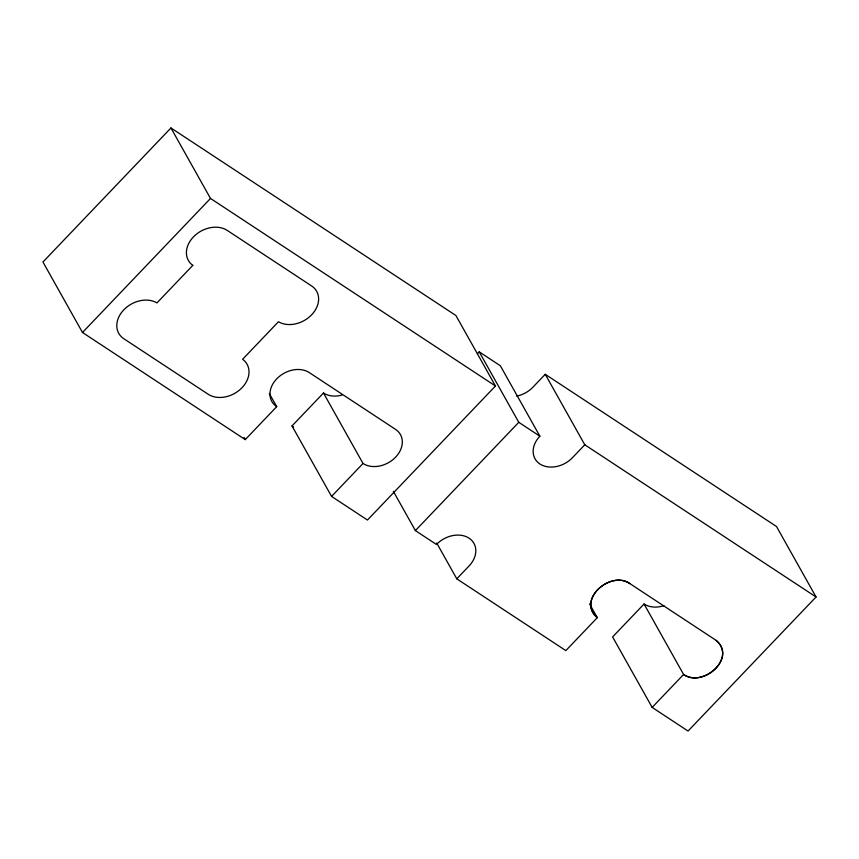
<?xml version="1.0" encoding="UTF-8"?>
<svg xmlns="http://www.w3.org/2000/svg" width="859" height="859" viewBox="0 0 859 859"><rect width="100%" height="100%" fill="white"/><g stroke="black" fill="none" stroke-linecap="round" stroke-linejoin="round"><path stroke-width="1.29" d="M170.952 127.959L42.95 262.016L82.496 332.487L245.255 439.615L276.705 406.672A24.245 18.662 -29.3 0 1 276.684 378.894A24.245 18.662 -29.3 0 1 309.261 372.581L395.569 429.393A24.245 18.662 -29.3 0 1 395.602 457.16A24.245 18.662 -29.3 0 1 363.024 463.473L331.574 496.416L367.469 520.039L495.46 385.992L455.914 315.521L170.952 127.959L210.498 198.44L495.46 385.992M82.496 332.487L210.498 198.44M331.574 496.416L292.017 425.946L323.478 393.003A24.245 18.662 -29.3 0 0 342.15 395.033M477.379 353.779L479.225 351.846L500.325 365.73L539.871 436.2A24.245 18.662 -29.3 0 0 539.903 463.978A24.245 18.662 -29.3 0 0 572.481 457.664L584.786 444.779L545.24 374.299L532.934 387.184A24.245 18.662 -29.3 0 1 516.656 396.096M589.51 603.802L597.295 617.664L565.845 650.607L456.784 578.826L469.089 565.941A24.245 18.662 -29.3 0 0 469.057 538.174A24.245 18.662 -29.3 0 0 436.479 544.488L415.391 530.594L518.782 422.317L479.225 351.846M663.91 605.67A24.245 18.662 -29.3 0 1 644.057 603.995L612.607 636.938L652.153 707.408L688.048 731.041L816.05 596.984L776.504 526.513L545.24 374.299M652.153 707.408L683.603 674.476L644.057 603.995M629.84 583.583C610.502 569.957 576.378 600.087 597.295 617.664C576.486 600.001 610.491 570.097 629.84 583.583L716.148 640.385C737.076 657.973 702.93 688.091 683.603 674.476C702.963 687.962 736.958 658.048 716.148 640.385M584.786 444.779L816.05 596.984M518.782 422.317L539.871 436.2M292.017 425.946L293.52 426.923M436.694 543.017L456.784 578.826M393.347 491.316L415.391 530.594M323.478 393.003L363.024 463.473M269.296 393.454L276.705 406.672M244.02 437.403L245.255 439.615M192.803 265.377L156.961 302.905A25.19 19.381 -29.3 0 0 123.46 310.196A25.19 19.381 -29.3 0 0 123.803 338.714L208.2 394.26A25.19 19.381 -29.3 0 0 241.712 388.021A25.19 19.381 -29.3 0 0 242.614 359.277L278.445 321.749A25.19 19.381 -29.3 0 0 311.957 314.458A25.19 19.381 -29.3 0 0 311.613 285.95L227.216 230.405A25.19 19.381 -29.3 0 0 193.704 236.633A25.19 19.381 -29.3 0 0 192.803 265.377"/></g></svg>
